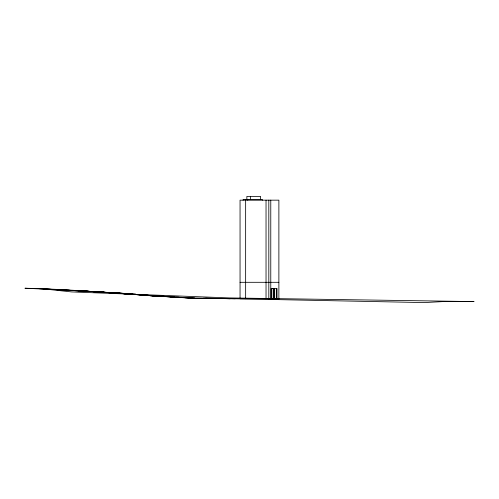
<?xml version="1.0" encoding="UTF-8"?>
<svg xmlns="http://www.w3.org/2000/svg" width="499" height="499" viewBox="0 0 499 499"><rect width="100%" height="100%" fill="white"/><g stroke="black" fill="none" stroke-linecap="round" stroke-linejoin="round"><path stroke-width="0.75" d="M240.05 282.303L278.879 282.303M271.144 298.751L240.05 298.751L240.05 200.161L278.879 200.161L278.879 299.313L276.44 299.313L276.44 288.547M268.237 299.506L270.72 299.506M235.247 298.764L189.944 298.109L150.255 295.72L111.944 292.776M189.944 298.109L230.251 298.72L203.592 298.146M185.023 297.71L192.689 297.884M182.441 297.367L177.8 297.142M190.93 297.66L192.471 297.71M205.594 298.165L424.194 302.581L443.817 301.546L474.05 301.583L229.846 297.928L71.594 291.921L43.931 288.94L87.026 291.254L48.634 289.22M167.196 296.668L194.916 298.215C141.398 295.689 88.067 290.243 34.506 288.472L24.95 288.235L67.091 290.212M39.215 288.703L125.792 293.555L72.804 290.349M67.995 290.218L76.515 290.686M78.069 290.774L85.042 291.154M87.369 291.285L111.389 292.601M68.631 290.299L76.335 290.724M77.875 290.811L84.038 291.154M87.125 291.322L135.497 294.005M91.76 291.609L130.632 293.811M156.418 296.069L150.255 295.72L155.114 296.094M157.958 296.15L165.656 296.581M120.945 293.343L77.57 290.586L160.048 296.206L82.316 290.873M140.631 294.784L142.951 294.934L139.071 294.678M146.825 295.177L149.145 295.327M154.565 295.67L156.118 295.77M162.312 296.156L166.186 296.406M170.053 296.649L174.7 296.942M145.989 295.14L150.13 295.408M153.642 295.645L156.705 295.845M161.296 296.15L165.886 296.45M168.743 296.637L174.307 297.005M176.496 297.148L182.696 297.56M101.765 292.14L109.537 292.67M111.87 292.826L136.745 294.522M106.58 292.364L110.41 292.657M277.02 299.313L277.02 288.547L271.144 288.547L271.157 299.144L273.683 299.144L273.683 288.509M276.321 288.547L276.321 299.069L273.851 299.069L273.851 288.509L271.818 288.509L271.818 299.144M274.456 288.547L274.456 299.069M270.776 200.161L270.776 298.751M268.818 200.161L268.818 298.751M266.036 200.161L266.036 298.751M262.449 200.161L262.449 199.669L243.088 199.669L243.088 200.161M260.584 199.669L260.584 196.419L246.862 196.419L246.862 199.669M250.567 196.419L250.567 199.669M247.722 199.669L247.722 200.161M245.645 200.161L245.645 298.751"/></g></svg>
